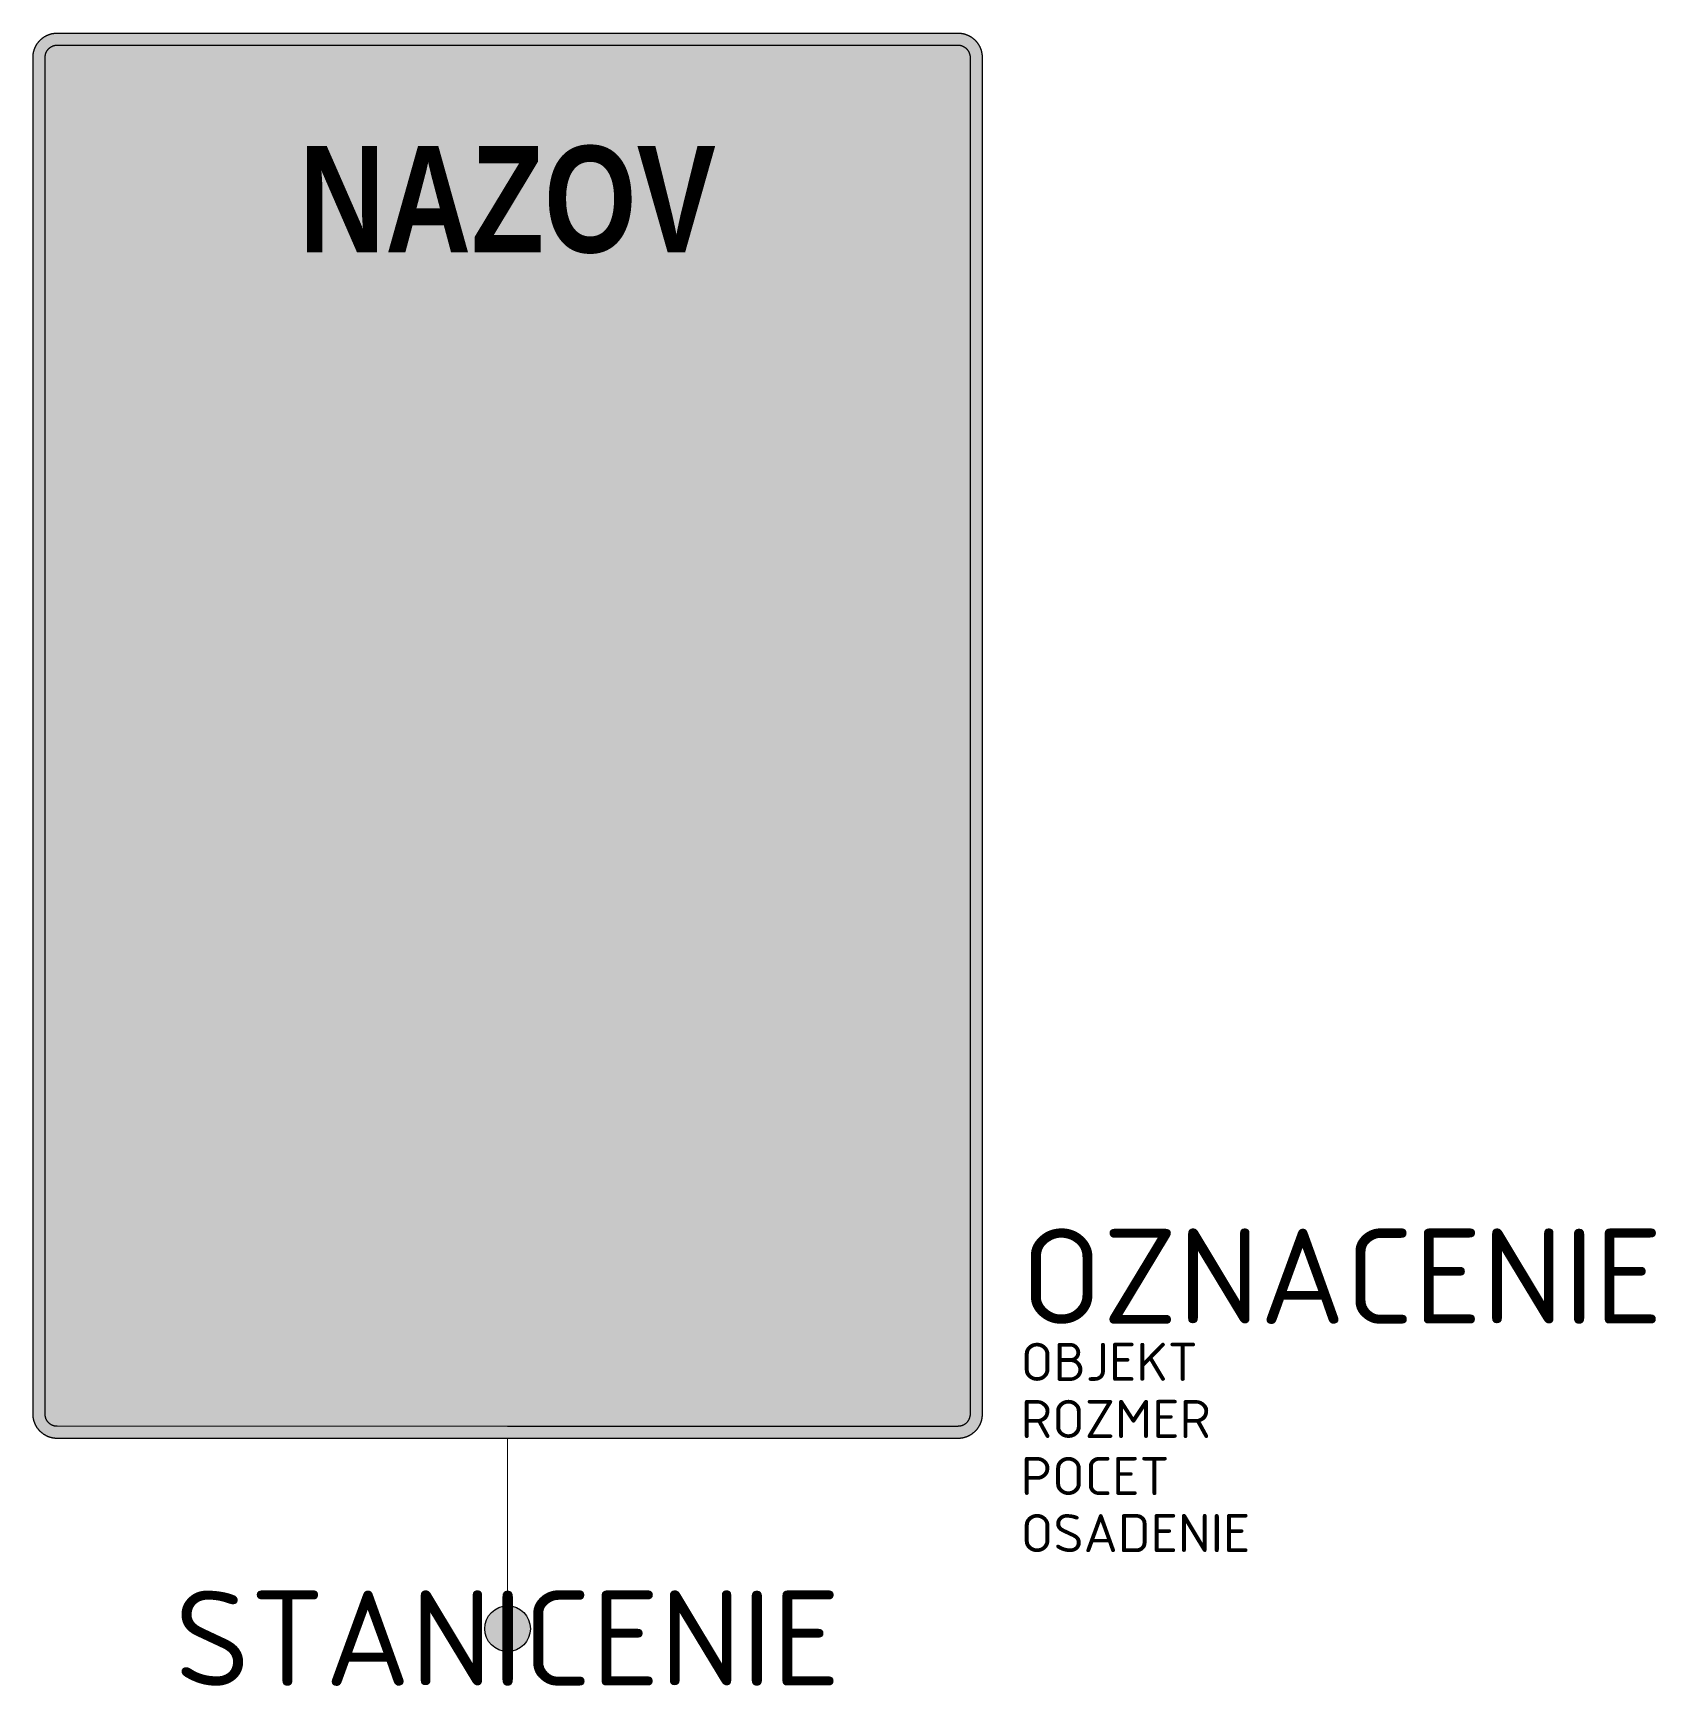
# Model space of a CAD drawing. Header units: metres. Extents: x -12.5 to 30.2, y 8.5 to 51.9.
import ezdxf
from ezdxf.enums import TextEntityAlignment as Align

# ---------------------------------------------------------------- set-up
doc = ezdxf.new("R2010")
doc.units = ezdxf.units.M
doc.layers.get('Defpoints').update_dxf_attribs({"color": 140, "lineweight": 5})
doc.styles.add('DZ', font='arialbd.ttf')
doc.styles.get("Standard").update_dxf_attribs({"font": 'isocpeur.ttf'})

msp = doc.modelspace()

# ---------------------------------------------------------------- hatches: boundary and pattern name
at = {"true_color": 0xf1efea}
h = msp.add_hatch(color=7, dxfattribs=at)
h.paths.add_polyline_path([(12.467, 33.467), (12.467, 39.467), (12.467, 51.306), (12.467, 51.314), (12.466, 51.322), (12.466, 51.33), (12.465, 51.338), (12.465, 51.345), (12.464, 51.353), (12.464, 51.361), (12.463, 51.369), (12.462, 51.377), (12.461, 51.384), (12.46, 51.392), (12.459, 51.4), (12.457, 51.407), (12.456, 51.415), (12.454, 51.423), (12.453, 51.43), (12.451, 51.438), (12.449, 51.446), (12.448, 51.453), (12.446, 51.461), (12.444, 51.468), (12.441, 51.475), (12.439, 51.483), (12.437, 51.49), (12.435, 51.498), (12.432, 51.505), (12.429, 51.512), (12.427, 51.52), (12.424, 51.527), (12.421, 51.534), (12.418, 51.541), (12.415, 51.548), (12.412, 51.556), (12.409, 51.563), (12.406, 51.57), (12.402, 51.577), (12.399, 51.584), (12.395, 51.59), (12.392, 51.597), (12.388, 51.604), (12.384, 51.611), (12.381, 51.618), (12.377, 51.624), (12.373, 51.631), (12.369, 51.637), (12.364, 51.644), (12.36, 51.651), (12.356, 51.657), (12.351, 51.663), (12.347, 51.67), (12.342, 51.676), (12.337, 51.682), (12.333, 51.688), (12.328, 51.695), (12.323, 51.701), (12.318, 51.707), (12.308, 51.719), (12.302, 51.724), (12.297, 51.73), (12.292, 51.736), (12.286, 51.742), (12.281, 51.747), (12.275, 51.753), (12.269, 51.758), (12.264, 51.764), (12.258, 51.769), (12.252, 51.774), (12.246, 51.779), (12.24, 51.784), (12.234, 51.789), (12.228, 51.794), (12.216, 51.804), (12.209, 51.809), (12.203, 51.813), (12.197, 51.818), (12.19, 51.822), (12.184, 51.827), (12.177, 51.831), (12.171, 51.835), (12.164, 51.839), (12.158, 51.843), (12.151, 51.847), (12.144, 51.851), (12.138, 51.855), (12.131, 51.858), (12.124, 51.862), (12.117, 51.866), (12.11, 51.869), (12.103, 51.872), (12.096, 51.876), (12.089, 51.879), (12.082, 51.882), (12.067, 51.888), (12.06, 51.891), (12.053, 51.893), (12.046, 51.896), (12.031, 51.901), (12.024, 51.904), (12.016, 51.906), (12.009, 51.908), (12.001, 51.91), (11.994, 51.912), (11.979, 51.916), (11.971, 51.918), (11.964, 51.919), (11.948, 51.922), (11.941, 51.924), (11.933, 51.925), (11.925, 51.926), (11.918, 51.927), (11.91, 51.928), (11.902, 51.929), (11.894, 51.93), (11.887, 51.931), (11.879, 51.932), (11.871, 51.932), (11.863, 51.933), (11.855, 51.933), (11.847, 51.933), (11.84, 51.933), (11.832, 51.933), (0, 51.933), (-11.832, 51.933), (-11.84, 51.933), (-11.847, 51.933), (-11.855, 51.933), (-11.863, 51.933), (-11.871, 51.932), (-11.879, 51.932), (-11.887, 51.931), (-11.894, 51.93), (-11.902, 51.929), (-11.91, 51.928), (-11.918, 51.927), (-11.925, 51.926), (-11.933, 51.925), (-11.941, 51.924), (-11.948, 51.922), (-11.956, 51.921), (-11.964, 51.919), (-11.971, 51.918), (-11.979, 51.916), (-11.986, 51.914), (-11.994, 51.912), (-12.001, 51.91), (-12.009, 51.908), (-12.016, 51.906), (-12.024, 51.904), (-12.031, 51.901), (-12.046, 51.896), (-12.053, 51.893), (-12.06, 51.891), (-12.067, 51.888), (-12.082, 51.882), (-12.089, 51.879), (-12.096, 51.876), (-12.103, 51.872), (-12.11, 51.869), (-12.117, 51.866), (-12.124, 51.862), (-12.131, 51.858), (-12.137, 51.855), (-12.144, 51.851), (-12.151, 51.847), (-12.158, 51.843), (-12.164, 51.839), (-12.171, 51.835), (-12.177, 51.831), (-12.184, 51.827), (-12.19, 51.822), (-12.197, 51.818), (-12.203, 51.813), (-12.209, 51.809), (-12.216, 51.804), (-12.222, 51.799), (-12.228, 51.794), (-12.234, 51.789), (-12.24, 51.784), (-12.246, 51.779), (-12.252, 51.774), (-12.258, 51.769), (-12.264, 51.764), (-12.269, 51.758), (-12.275, 51.753), (-12.281, 51.747), (-12.286, 51.742), (-12.292, 51.736), (-12.297, 51.73), (-12.302, 51.724), (-12.308, 51.719), (-12.318, 51.707), (-12.323, 51.701), (-12.328, 51.695), (-12.333, 51.688), (-12.337, 51.682), (-12.342, 51.676), (-12.347, 51.67), (-12.351, 51.663), (-12.356, 51.657), (-12.36, 51.651), (-12.364, 51.644), (-12.368, 51.637), (-12.373, 51.631), (-12.377, 51.624), (-12.38, 51.618), (-12.384, 51.611), (-12.388, 51.604), (-12.392, 51.597), (-12.399, 51.584), (-12.402, 51.577), (-12.406, 51.57), (-12.409, 51.563), (-12.415, 51.548), (-12.421, 51.534), (-12.424, 51.527), (-12.427, 51.52), (-12.429, 51.512), (-12.435, 51.498), (-12.437, 51.49), (-12.439, 51.483), (-12.441, 51.475), (-12.446, 51.46), (-12.448, 51.453), (-12.449, 51.446), (-12.451, 51.438), (-12.453, 51.43), (-12.454, 51.423), (-12.456, 51.415), (-12.457, 51.407), (-12.459, 51.4), (-12.46, 51.392), (-12.461, 51.384), (-12.462, 51.377), (-12.463, 51.369), (-12.464, 51.361), (-12.464, 51.353), (-12.465, 51.345), (-12.465, 51.338), (-12.466, 51.33), (-12.466, 51.322), (-12.466, 51.314), (-12.467, 51.306), (-12.467, 51.298), (-12.467, 33.467), (-12.467, 15.635), (-12.467, 15.627), (-12.466, 15.619), (-12.466, 15.611), (-12.466, 15.603), (-12.465, 15.596), (-12.465, 15.588), (-12.464, 15.58), (-12.464, 15.572), (-12.463, 15.564), (-12.462, 15.557), (-12.461, 15.549), (-12.46, 15.541), (-12.459, 15.533), (-12.457, 15.526), (-12.456, 15.518), (-12.454, 15.51), (-12.453, 15.503), (-12.451, 15.495), (-12.449, 15.488), (-12.448, 15.48), (-12.446, 15.473), (-12.441, 15.458), (-12.439, 15.45), (-12.437, 15.443), (-12.435, 15.435), (-12.429, 15.421), (-12.427, 15.414), (-12.424, 15.406), (-12.421, 15.399), (-12.415, 15.385), (-12.409, 15.371), (-12.406, 15.364), (-12.402, 15.357), (-12.399, 15.35), (-12.392, 15.336), (-12.388, 15.329), (-12.384, 15.322), (-12.38, 15.316), (-12.377, 15.309), (-12.373, 15.302), (-12.368, 15.296), (-12.364, 15.289), (-12.36, 15.283), (-12.356, 15.276), (-12.351, 15.27), (-12.347, 15.263), (-12.342, 15.257), (-12.337, 15.251), (-12.333, 15.245), (-12.328, 15.239), (-12.323, 15.232), (-12.318, 15.226), (-12.308, 15.215), (-12.302, 15.209), (-12.297, 15.203), (-12.292, 15.197), (-12.286, 15.192), (-12.281, 15.186), (-12.275, 15.18), (-12.269, 15.175), (-12.264, 15.17), (-12.258, 15.164), (-12.252, 15.159), (-12.24, 15.149), (-12.234, 15.144), (-12.228, 15.139), (-12.222, 15.134), (-12.216, 15.129), (-12.209, 15.125), (-12.203, 15.12), (-12.197, 15.115), (-12.19, 15.111), (-12.184, 15.107), (-12.177, 15.102), (-12.171, 15.098), (-12.164, 15.094), (-12.158, 15.09), (-12.151, 15.086), (-12.144, 15.082), (-12.137, 15.078), (-12.131, 15.075), (-12.124, 15.071), (-12.117, 15.068), (-12.11, 15.064), (-12.103, 15.061), (-12.096, 15.058), (-12.089, 15.054), (-12.082, 15.051), (-12.075, 15.048), (-12.06, 15.042), (-12.053, 15.04), (-12.046, 15.037), (-12.031, 15.032), (-12.024, 15.03), (-12.016, 15.027), (-12.009, 15.025), (-12.001, 15.023), (-11.994, 15.021), (-11.986, 15.019), (-11.979, 15.017), (-11.971, 15.016), (-11.964, 15.014), (-11.956, 15.012), (-11.948, 15.011), (-11.941, 15.009), (-11.933, 15.008), (-11.925, 15.007), (-11.918, 15.006), (-11.91, 15.005), (-11.902, 15.004), (-11.894, 15.003), (-11.887, 15.002), (-11.879, 15.002), (-11.871, 15.001), (-11.863, 15.001), (-11.855, 15), (-11.847, 15), (-11.84, 15), (0, 15), (11.832, 15), (11.84, 15), (11.847, 15), (11.855, 15), (11.863, 15.001), (11.871, 15.001), (11.879, 15.002), (11.887, 15.002), (11.894, 15.003), (11.902, 15.004), (11.91, 15.005), (11.918, 15.006), (11.925, 15.007), (11.933, 15.008), (11.941, 15.009), (11.948, 15.011), (11.956, 15.012), (11.964, 15.014), (11.971, 15.016), (11.979, 15.017), (11.986, 15.019), (11.994, 15.021), (12.001, 15.023), (12.009, 15.025), (12.016, 15.027), (12.024, 15.03), (12.031, 15.032), (12.046, 15.037), (12.053, 15.04), (12.06, 15.043), (12.068, 15.045), (12.075, 15.048), (12.082, 15.051), (12.089, 15.054), (12.096, 15.058), (12.103, 15.061), (12.11, 15.064), (12.117, 15.068), (12.124, 15.071), (12.131, 15.075), (12.138, 15.078), (12.144, 15.082), (12.151, 15.086), (12.158, 15.09), (12.164, 15.094), (12.171, 15.098), (12.177, 15.102), (12.184, 15.107), (12.19, 15.111), (12.197, 15.115), (12.203, 15.12), (12.209, 15.125), (12.216, 15.129), (12.222, 15.134), (12.228, 15.139), (12.234, 15.144), (12.24, 15.149), (12.252, 15.159), (12.258, 15.164), (12.264, 15.17), (12.269, 15.175), (12.275, 15.18), (12.281, 15.186), (12.286, 15.192), (12.292, 15.197), (12.297, 15.203), (12.302, 15.209), (12.308, 15.215), (12.318, 15.226), (12.323, 15.232), (12.328, 15.239), (12.333, 15.245), (12.337, 15.251), (12.342, 15.257), (12.347, 15.263), (12.351, 15.27), (12.356, 15.276), (12.36, 15.283), (12.364, 15.289), (12.369, 15.296), (12.373, 15.302), (12.377, 15.309), (12.381, 15.316), (12.384, 15.322), (12.388, 15.329), (12.392, 15.336), (12.395, 15.343), (12.399, 15.35), (12.402, 15.357), (12.406, 15.364), (12.409, 15.371), (12.412, 15.378), (12.415, 15.385), (12.418, 15.392), (12.424, 15.406), (12.427, 15.414), (12.429, 15.421), (12.432, 15.428), (12.435, 15.435), (12.437, 15.443), (12.439, 15.45), (12.441, 15.458), (12.444, 15.465), (12.446, 15.473), (12.448, 15.48), (12.449, 15.488), (12.451, 15.495), (12.453, 15.503), (12.454, 15.51), (12.456, 15.518), (12.457, 15.526), (12.459, 15.533), (12.46, 15.541), (12.462, 15.557), (12.463, 15.564), (12.464, 15.572), (12.464, 15.58), (12.465, 15.588), (12.465, 15.596), (12.466, 15.603), (12.466, 15.611), (12.467, 15.619), (12.467, 15.627), (12.467, 15.635)])
h.paths.add_polyline_path([(12.149, 15.609), (12.14, 15.555), (12.122, 15.504), (12.096, 15.457), (12.063, 15.415), (12.025, 15.382), (11.982, 15.354), (11.932, 15.332), (11.878, 15.32), (11.84, 15.317), (0, 15.317), (-11.858, 15.318), (-11.911, 15.326), (-11.963, 15.345), (-12.01, 15.371), (-12.052, 15.405), (-12.087, 15.445), (-12.116, 15.49), (-12.136, 15.541), (-12.147, 15.59), (-12.149, 15.624), (-12.149, 33.467), (-12.149, 51.325), (-12.14, 51.378), (-12.122, 51.429), (-12.098, 51.472), (-12.069, 51.51), (-12.033, 51.545), (-11.99, 51.575), (-11.941, 51.598), (-11.888, 51.612), (-11.845, 51.616), (0, 51.616), (11.858, 51.616), (11.908, 51.608), (11.956, 51.592), (12.003, 51.567), (12.046, 51.534), (12.083, 51.495), (12.113, 51.449), (12.134, 51.4), (12.146, 51.351), (12.149, 51.311), (12.149, 39.467), (12.149, 33.467)], flags=16)
at = {"true_color": 0x9b9b9b}
h = msp.add_hatch(color=253, dxfattribs=at)
h.dxf.hatch_style = 1
h.paths.add_polyline_path([(11.832, 15.317), (11.84, 15.318), (11.848, 15.318), (11.856, 15.318), (11.864, 15.319), (11.872, 15.32), (11.88, 15.321), (11.888, 15.322), (11.896, 15.324), (11.903, 15.326), (11.911, 15.327), (11.919, 15.329), (11.926, 15.332), (11.933, 15.334), (11.941, 15.337), (11.948, 15.339), (11.955, 15.342), (11.962, 15.345), (11.969, 15.349), (11.976, 15.352), (11.983, 15.356), (11.99, 15.36), (11.996, 15.363), (12.003, 15.368), (12.009, 15.372), (12.015, 15.376), (12.022, 15.381), (12.028, 15.385), (12.034, 15.39), (12.039, 15.395), (12.045, 15.4), (12.051, 15.405), (12.056, 15.41), (12.062, 15.416), (12.067, 15.421), (12.072, 15.427), (12.077, 15.433), (12.081, 15.439), (12.086, 15.445), (12.091, 15.451), (12.095, 15.457), (12.099, 15.464), (12.103, 15.47), (12.107, 15.477), (12.111, 15.484), (12.114, 15.49), (12.118, 15.497), (12.121, 15.504), (12.124, 15.511), (12.127, 15.519), (12.13, 15.526), (12.133, 15.533), (12.135, 15.541), (12.137, 15.548), (12.139, 15.556), (12.141, 15.563), (12.143, 15.571), (12.144, 15.579), (12.146, 15.587), (12.147, 15.595), (12.148, 15.603), (12.148, 15.611), (12.149, 15.619), (12.149, 15.627), (12.149, 15.635), (12.149, 33.467), (12.149, 39.467), (12.149, 51.298), (12.149, 51.306), (12.149, 51.315), (12.148, 51.323), (12.148, 51.331), (12.147, 51.339), (12.146, 51.347), (12.144, 51.354), (12.143, 51.362), (12.141, 51.37), (12.139, 51.378), (12.137, 51.385), (12.135, 51.393), (12.133, 51.4), (12.13, 51.407), (12.127, 51.415), (12.124, 51.422), (12.121, 51.429), (12.118, 51.436), (12.114, 51.443), (12.111, 51.45), (12.107, 51.456), (12.103, 51.463), (12.099, 51.469), (12.095, 51.476), (12.091, 51.482), (12.086, 51.488), (12.081, 51.494), (12.077, 51.5), (12.072, 51.506), (12.067, 51.512), (12.062, 51.517), (12.056, 51.523), (12.051, 51.528), (12.045, 51.533), (12.039, 51.538), (12.034, 51.543), (12.028, 51.548), (12.022, 51.553), (12.015, 51.557), (12.009, 51.562), (12.003, 51.566), (11.996, 51.57), (11.99, 51.574), (11.983, 51.577), (11.976, 51.581), (11.969, 51.584), (11.962, 51.588), (11.955, 51.591), (11.948, 51.594), (11.941, 51.597), (11.933, 51.599), (11.926, 51.602), (11.919, 51.604), (11.911, 51.606), (11.903, 51.608), (11.896, 51.609), (11.888, 51.611), (11.88, 51.612), (11.872, 51.613), (11.864, 51.614), (11.856, 51.615), (11.848, 51.615), (11.84, 51.616), (11.832, 51.616), (0, 51.616), (-11.832, 51.616), (-11.84, 51.616), (-11.848, 51.615), (-11.856, 51.615), (-11.864, 51.614), (-11.872, 51.613), (-11.88, 51.612), (-11.888, 51.611), (-11.896, 51.609), (-11.903, 51.608), (-11.911, 51.606), (-11.919, 51.604), (-11.926, 51.602), (-11.933, 51.599), (-11.941, 51.597), (-11.948, 51.594), (-11.955, 51.591), (-11.962, 51.588), (-11.969, 51.584), (-11.976, 51.581), (-11.983, 51.577), (-11.99, 51.574), (-11.996, 51.57), (-12.003, 51.566), (-12.009, 51.562), (-12.015, 51.557), (-12.022, 51.553), (-12.028, 51.548), (-12.034, 51.543), (-12.039, 51.538), (-12.045, 51.533), (-12.051, 51.528), (-12.056, 51.523), (-12.062, 51.517), (-12.067, 51.512), (-12.072, 51.506), (-12.077, 51.5), (-12.081, 51.494), (-12.086, 51.488), (-12.091, 51.482), (-12.095, 51.476), (-12.099, 51.469), (-12.103, 51.463), (-12.107, 51.456), (-12.111, 51.45), (-12.114, 51.443), (-12.118, 51.436), (-12.121, 51.429), (-12.124, 51.422), (-12.127, 51.415), (-12.13, 51.407), (-12.132, 51.4), (-12.135, 51.393), (-12.137, 51.385), (-12.139, 51.378), (-12.141, 51.37), (-12.143, 51.362), (-12.144, 51.354), (-12.145, 51.347), (-12.147, 51.339), (-12.148, 51.331), (-12.148, 51.323), (-12.149, 51.315), (-12.149, 51.306), (-12.149, 51.298), (-12.149, 33.467), (-12.149, 15.635), (-12.149, 15.627), (-12.149, 15.619), (-12.148, 15.611), (-12.148, 15.603), (-12.147, 15.595), (-12.145, 15.587), (-12.144, 15.579), (-12.143, 15.571), (-12.141, 15.563), (-12.139, 15.556), (-12.137, 15.548), (-12.135, 15.541), (-12.132, 15.533), (-12.13, 15.526), (-12.127, 15.519), (-12.124, 15.511), (-12.121, 15.504), (-12.118, 15.497), (-12.114, 15.49), (-12.111, 15.484), (-12.107, 15.477), (-12.103, 15.47), (-12.099, 15.464), (-12.095, 15.457), (-12.091, 15.451), (-12.086, 15.445), (-12.081, 15.439), (-12.077, 15.433), (-12.072, 15.427), (-12.067, 15.421), (-12.062, 15.416), (-12.056, 15.41), (-12.051, 15.405), (-12.045, 15.4), (-12.039, 15.395), (-12.034, 15.39), (-12.028, 15.385), (-12.022, 15.381), (-12.015, 15.376), (-12.009, 15.372), (-12.003, 15.368), (-11.996, 15.363), (-11.99, 15.36), (-11.983, 15.356), (-11.976, 15.352), (-11.969, 15.349), (-11.962, 15.345), (-11.955, 15.342), (-11.948, 15.339), (-11.941, 15.337), (-11.933, 15.334), (-11.926, 15.332), (-11.919, 15.329), (-11.911, 15.327), (-11.903, 15.326), (-11.896, 15.324), (-11.888, 15.322), (-11.88, 15.321), (-11.872, 15.32), (-11.864, 15.319), (-11.856, 15.318), (-11.848, 15.318), (-11.84, 15.318), (-11.832, 15.318), (0, 15.317)])
at = {"true_color": 0xf1efea}
for points in [[(10.549, 43.717), (-10.549, 43.717), (-10.549, 35.717), (10.549, 35.717)], [(10.549, 34.517), (-10.549, 34.517), (-10.549, 26.517), (10.549, 26.517)], [(10.549, 25.317), (-10.549, 25.317), (-10.549, 17.317), (10.549, 17.317)]]:
    msp.add_hatch(color=7, dxfattribs=at).paths.add_polyline_path(points)
h = msp.add_hatch(color=0)
h.dxf.hatch_style = 1
h.paths.add_polyline_path([(0.6, 10, 1), (-0.6, 10, 1)])

# ---------------------------------------------------------------- linework, layer by layer
at = {"lineweight": 9}
msp.add_line((0, 15), (0, 12.5), dxfattribs=at)
at = {"color": 0, "lineweight": 9}
msp.add_line((0, 12.5), (0, 10), dxfattribs=at)
at = {"color": 7, "true_color": 0xf1efea}
msp.add_lwpolyline([(-12.467, 33.467), (-12.467, 51.298), (-12.467, 51.306), (-12.466, 51.314), (-12.466, 51.322), (-12.466, 51.33), (-12.465, 51.338), (-12.465, 51.345), (-12.464, 51.353), (-12.464, 51.361), (-12.463, 51.369), (-12.462, 51.377), (-12.461, 51.384), (-12.46, 51.392), (-12.459, 51.4), (-12.457, 51.407), (-12.456, 51.415), (-12.454, 51.423), (-12.453, 51.43), (-12.451, 51.438), (-12.449, 51.446), (-12.448, 51.453), (-12.446, 51.461), (-12.443, 51.468), (-12.441, 51.475), (-12.439, 51.483), (-12.437, 51.49), (-12.435, 51.498), (-12.432, 51.505), (-12.429, 51.512), (-12.427, 51.52), (-12.424, 51.527), (-12.421, 51.534), (-12.418, 51.541), (-12.415, 51.548), (-12.412, 51.556), (-12.409, 51.563), (-12.406, 51.57), (-12.402, 51.577), (-12.399, 51.584), (-12.395, 51.59), (-12.392, 51.597), (-12.388, 51.604), (-12.384, 51.611), (-12.38, 51.618), (-12.377, 51.624), (-12.373, 51.631), (-12.368, 51.637), (-12.364, 51.644), (-12.36, 51.651), (-12.356, 51.657), (-12.351, 51.663), (-12.347, 51.67), (-12.342, 51.676), (-12.337, 51.682), (-12.333, 51.688), (-12.328, 51.695), (-12.323, 51.701), (-12.318, 51.707), (-12.313, 51.713), (-12.308, 51.719), (-12.302, 51.724), (-12.297, 51.73), (-12.292, 51.736), (-12.286, 51.742), (-12.281, 51.747), (-12.275, 51.753), (-12.269, 51.758), (-12.264, 51.764), (-12.258, 51.769), (-12.252, 51.774), (-12.246, 51.779), (-12.24, 51.784), (-12.234, 51.789), (-12.228, 51.794), (-12.222, 51.799), (-12.216, 51.804), (-12.209, 51.809), (-12.203, 51.813), (-12.197, 51.818), (-12.19, 51.822), (-12.184, 51.827), (-12.177, 51.831), (-12.171, 51.835), (-12.164, 51.839), (-12.158, 51.843), (-12.151, 51.847), (-12.144, 51.851), (-12.137, 51.855), (-12.131, 51.858), (-12.124, 51.862), (-12.117, 51.866), (-12.11, 51.869), (-12.103, 51.872), (-12.096, 51.876), (-12.089, 51.879), (-12.082, 51.882), (-12.075, 51.885), (-12.067, 51.888), (-12.06, 51.891), (-12.053, 51.893), (-12.046, 51.896), (-12.038, 51.899), (-12.031, 51.901), (-12.024, 51.904), (-12.016, 51.906), (-12.009, 51.908), (-12.001, 51.91), (-11.994, 51.912), (-11.986, 51.914), (-11.979, 51.916), (-11.971, 51.918), (-11.964, 51.919), (-11.956, 51.921), (-11.948, 51.922), (-11.941, 51.924), (-11.933, 51.925), (-11.925, 51.926), (-11.918, 51.927), (-11.91, 51.928), (-11.902, 51.929), (-11.894, 51.93), (-11.887, 51.931), (-11.879, 51.932), (-11.871, 51.932), (-11.863, 51.933), (-11.855, 51.933), (-11.847, 51.933), (-11.84, 51.933), (-11.832, 51.933), (0, 51.933), (11.832, 51.933), (11.84, 51.933), (11.847, 51.933), (11.855, 51.933), (11.863, 51.933), (11.871, 51.932), (11.879, 51.932), (11.887, 51.931), (11.894, 51.93), (11.902, 51.929), (11.91, 51.928), (11.918, 51.927), (11.925, 51.926), (11.933, 51.925), (11.941, 51.924), (11.948, 51.922), (11.956, 51.921), (11.964, 51.919), (11.971, 51.918), (11.979, 51.916), (11.986, 51.914), (11.994, 51.912), (12.001, 51.91), (12.009, 51.908), (12.016, 51.906), (12.024, 51.904), (12.031, 51.901), (12.038, 51.899), (12.046, 51.896), (12.053, 51.893), (12.06, 51.891), (12.068, 51.888), (12.075, 51.885), (12.082, 51.882), (12.089, 51.879), (12.096, 51.876), (12.103, 51.872), (12.11, 51.869), (12.117, 51.866), (12.124, 51.862), (12.131, 51.858), (12.138, 51.855), (12.144, 51.851), (12.151, 51.847), (12.158, 51.843), (12.164, 51.839), (12.171, 51.835), (12.177, 51.831), (12.184, 51.827), (12.19, 51.822), (12.197, 51.818), (12.203, 51.813), (12.209, 51.809), (12.216, 51.804), (12.222, 51.799), (12.228, 51.794), (12.234, 51.789), (12.24, 51.784), (12.246, 51.779), (12.252, 51.774), (12.258, 51.769), (12.264, 51.764), (12.269, 51.758), (12.275, 51.753), (12.281, 51.747), (12.286, 51.742), (12.292, 51.736), (12.297, 51.73), (12.302, 51.724), (12.308, 51.719), (12.313, 51.713), (12.318, 51.707), (12.323, 51.701), (12.328, 51.695), (12.333, 51.688), (12.337, 51.682), (12.342, 51.676), (12.347, 51.67), (12.351, 51.663), (12.356, 51.657), (12.36, 51.651), (12.364, 51.644), (12.369, 51.637), (12.373, 51.631), (12.377, 51.624), (12.381, 51.618), (12.384, 51.611), (12.388, 51.604), (12.392, 51.597), (12.395, 51.59), (12.399, 51.584), (12.402, 51.577), (12.406, 51.57), (12.409, 51.563), (12.412, 51.556), (12.415, 51.548), (12.418, 51.541), (12.421, 51.534), (12.424, 51.527), (12.427, 51.52), (12.429, 51.512), (12.432, 51.505), (12.435, 51.498), (12.437, 51.49), (12.439, 51.483), (12.441, 51.475), (12.444, 51.468), (12.446, 51.461), (12.448, 51.453), (12.449, 51.446), (12.451, 51.438), (12.453, 51.43), (12.454, 51.423), (12.456, 51.415), (12.457, 51.407), (12.459, 51.4), (12.46, 51.392), (12.461, 51.384), (12.462, 51.377), (12.463, 51.369), (12.464, 51.361), (12.464, 51.353), (12.465, 51.345), (12.465, 51.338), (12.466, 51.33), (12.466, 51.322), (12.467, 51.314), (12.467, 51.306), (12.467, 51.298), (12.467, 39.467), (12.467, 33.467), (12.467, 15.635), (12.467, 15.627), (12.467, 15.619), (12.466, 15.611), (12.466, 15.603), (12.465, 15.596), (12.465, 15.588), (12.464, 15.58), (12.464, 15.572), (12.463, 15.564), (12.462, 15.557), (12.461, 15.549), (12.46, 15.541), (12.459, 15.533), (12.457, 15.526), (12.456, 15.518), (12.454, 15.51), (12.453, 15.503), (12.451, 15.495), (12.449, 15.488), (12.448, 15.48), (12.446, 15.473), (12.444, 15.465), (12.441, 15.458), (12.439, 15.45), (12.437, 15.443), (12.435, 15.435), (12.432, 15.428), (12.429, 15.421), (12.427, 15.414), (12.424, 15.406), (12.421, 15.399), (12.418, 15.392), (12.415, 15.385), (12.412, 15.378), (12.409, 15.371), (12.406, 15.364), (12.402, 15.357), (12.399, 15.35), (12.395, 15.343), (12.392, 15.336), (12.388, 15.329), (12.384, 15.322), (12.381, 15.316), (12.377, 15.309), (12.373, 15.302), (12.369, 15.296), (12.364, 15.289), (12.36, 15.283), (12.356, 15.276), (12.351, 15.27), (12.347, 15.263), (12.342, 15.257), (12.337, 15.251), (12.333, 15.245), (12.328, 15.239), (12.323, 15.232), (12.318, 15.226), (12.313, 15.221), (12.308, 15.215), (12.302, 15.209), (12.297, 15.203), (12.292, 15.197), (12.286, 15.192), (12.281, 15.186), (12.275, 15.18), (12.269, 15.175), (12.264, 15.17), (12.258, 15.164), (12.252, 15.159), (12.246, 15.154), (12.24, 15.149), (12.234, 15.144), (12.228, 15.139), (12.222, 15.134), (12.216, 15.129), (12.209, 15.125), (12.203, 15.12), (12.197, 15.115), (12.19, 15.111), (12.184, 15.107), (12.177, 15.102), (12.171, 15.098), (12.164, 15.094), (12.158, 15.09), (12.151, 15.086), (12.144, 15.082), (12.138, 15.078), (12.131, 15.075), (12.124, 15.071), (12.117, 15.068), (12.11, 15.064), (12.103, 15.061), (12.096, 15.058), (12.089, 15.054), (12.082, 15.051), (12.075, 15.048), (12.068, 15.045), (12.06, 15.043), (12.053, 15.04), (12.046, 15.037), (12.038, 15.035), (12.031, 15.032), (12.024, 15.03), (12.016, 15.027), (12.009, 15.025), (12.001, 15.023), (11.994, 15.021), (11.986, 15.019), (11.979, 15.017), (11.971, 15.016), (11.964, 15.014), (11.956, 15.012), (11.948, 15.011), (11.941, 15.009), (11.933, 15.008), (11.925, 15.007), (11.918, 15.006), (11.91, 15.005), (11.902, 15.004), (11.894, 15.003), (11.887, 15.002), (11.879, 15.002), (11.871, 15.001), (11.863, 15.001), (11.855, 15), (11.847, 15), (11.84, 15), (11.832, 15), (0, 15), (-11.832, 15), (-11.84, 15), (-11.847, 15), (-11.855, 15), (-11.863, 15.001), (-11.871, 15.001), (-11.879, 15.002), (-11.887, 15.002), (-11.894, 15.003), (-11.902, 15.004), (-11.91, 15.005), (-11.918, 15.006), (-11.925, 15.007), (-11.933, 15.008), (-11.941, 15.009), (-11.948, 15.011), (-11.956, 15.012), (-11.964, 15.014), (-11.971, 15.016), (-11.979, 15.017), (-11.986, 15.019), (-11.994, 15.021), (-12.001, 15.023), (-12.009, 15.025), (-12.016, 15.027), (-12.024, 15.03), (-12.031, 15.032), (-12.038, 15.035), (-12.046, 15.037), (-12.053, 15.04), (-12.06, 15.043), (-12.067, 15.045), (-12.075, 15.048), (-12.082, 15.051), (-12.089, 15.054), (-12.096, 15.058), (-12.103, 15.061), (-12.11, 15.064), (-12.117, 15.068), (-12.124, 15.071), (-12.131, 15.075), (-12.137, 15.078), (-12.144, 15.082), (-12.151, 15.086), (-12.158, 15.09), (-12.164, 15.094), (-12.171, 15.098), (-12.177, 15.102), (-12.184, 15.107), (-12.19, 15.111), (-12.197, 15.115), (-12.203, 15.12), (-12.209, 15.125), (-12.216, 15.129), (-12.222, 15.134), (-12.228, 15.139), (-12.234, 15.144), (-12.24, 15.149), (-12.246, 15.154), (-12.252, 15.159), (-12.258, 15.164), (-12.264, 15.17), (-12.269, 15.175), (-12.275, 15.18), (-12.281, 15.186), (-12.286, 15.192), (-12.292, 15.197), (-12.297, 15.203), (-12.302, 15.209), (-12.308, 15.215), (-12.313, 15.221), (-12.318, 15.226), (-12.323, 15.232), (-12.328, 15.239), (-12.333, 15.245), (-12.337, 15.251), (-12.342, 15.257), (-12.347, 15.263), (-12.351, 15.27), (-12.356, 15.276), (-12.36, 15.283), (-12.364, 15.289), (-12.368, 15.296), (-12.373, 15.302), (-12.377, 15.309), (-12.38, 15.316), (-12.384, 15.322), (-12.388, 15.329), (-12.392, 15.336), (-12.395, 15.343), (-12.399, 15.35), (-12.402, 15.357), (-12.406, 15.364), (-12.409, 15.371), (-12.412, 15.378), (-12.415, 15.385), (-12.418, 15.392), (-12.421, 15.399), (-12.424, 15.406), (-12.427, 15.414), (-12.429, 15.421), (-12.432, 15.428), (-12.435, 15.435), (-12.437, 15.443), (-12.439, 15.45), (-12.441, 15.458), (-12.443, 15.465), (-12.446, 15.473), (-12.448, 15.48), (-12.449, 15.488), (-12.451, 15.495), (-12.453, 15.503), (-12.454, 15.51), (-12.456, 15.518), (-12.457, 15.526), (-12.459, 15.533), (-12.46, 15.541), (-12.461, 15.549), (-12.462, 15.557), (-12.463, 15.564), (-12.464, 15.572), (-12.464, 15.58), (-12.465, 15.588), (-12.465, 15.596), (-12.466, 15.603), (-12.466, 15.611), (-12.466, 15.619), (-12.467, 15.627), (-12.467, 15.635)], close=True, dxfattribs=at)
at = {"color": 253, "true_color": 0x9b9b9b}
msp.add_lwpolyline([(0, 15.317), (-11.832, 15.318), (-11.84, 15.318), (-11.848, 15.318), (-11.856, 15.318), (-11.864, 15.319), (-11.872, 15.32), (-11.88, 15.321), (-11.888, 15.322), (-11.896, 15.324), (-11.903, 15.326), (-11.911, 15.327), (-11.919, 15.329), (-11.926, 15.332), (-11.933, 15.334), (-11.941, 15.337), (-11.948, 15.339), (-11.955, 15.342), (-11.962, 15.345), (-11.969, 15.349), (-11.976, 15.352), (-11.983, 15.356), (-11.99, 15.36), (-11.996, 15.363), (-12.003, 15.368), (-12.009, 15.372), (-12.015, 15.376), (-12.022, 15.381), (-12.028, 15.385), (-12.034, 15.39), (-12.039, 15.395), (-12.045, 15.4), (-12.051, 15.405), (-12.056, 15.41), (-12.062, 15.416), (-12.067, 15.421), (-12.072, 15.427), (-12.077, 15.433), (-12.081, 15.439), (-12.086, 15.445), (-12.091, 15.451), (-12.095, 15.457), (-12.099, 15.464), (-12.103, 15.47), (-12.107, 15.477), (-12.111, 15.484), (-12.114, 15.49), (-12.118, 15.497), (-12.121, 15.504), (-12.124, 15.511), (-12.127, 15.519), (-12.13, 15.526), (-12.132, 15.533), (-12.135, 15.541), (-12.137, 15.548), (-12.139, 15.556), (-12.141, 15.563), (-12.143, 15.571), (-12.144, 15.579), (-12.145, 15.587), (-12.147, 15.595), (-12.148, 15.603), (-12.148, 15.611), (-12.149, 15.619), (-12.149, 15.627), (-12.149, 15.635), (-12.149, 33.467), (-12.149, 51.298), (-12.149, 51.306), (-12.149, 51.315), (-12.148, 51.323), (-12.148, 51.331), (-12.147, 51.339), (-12.145, 51.347), (-12.144, 51.354), (-12.143, 51.362), (-12.141, 51.37), (-12.139, 51.378), (-12.137, 51.385), (-12.135, 51.393), (-12.132, 51.4), (-12.13, 51.407), (-12.127, 51.415), (-12.124, 51.422), (-12.121, 51.429), (-12.118, 51.436), (-12.114, 51.443), (-12.111, 51.45), (-12.107, 51.456), (-12.103, 51.463), (-12.099, 51.469), (-12.095, 51.476), (-12.091, 51.482), (-12.086, 51.488), (-12.081, 51.494), (-12.077, 51.5), (-12.072, 51.506), (-12.067, 51.512), (-12.062, 51.517), (-12.056, 51.523), (-12.051, 51.528), (-12.045, 51.533), (-12.039, 51.538), (-12.034, 51.543), (-12.028, 51.548), (-12.022, 51.553), (-12.015, 51.557), (-12.009, 51.562), (-12.003, 51.566), (-11.996, 51.57), (-11.99, 51.574), (-11.983, 51.577), (-11.976, 51.581), (-11.969, 51.584), (-11.962, 51.588), (-11.955, 51.591), (-11.948, 51.594), (-11.941, 51.597), (-11.933, 51.599), (-11.926, 51.602), (-11.919, 51.604), (-11.911, 51.606), (-11.903, 51.608), (-11.896, 51.609), (-11.888, 51.611), (-11.88, 51.612), (-11.872, 51.613), (-11.864, 51.614), (-11.856, 51.615), (-11.848, 51.615), (-11.84, 51.616), (-11.832, 51.616), (0, 51.616), (11.832, 51.616), (11.84, 51.616), (11.848, 51.615), (11.856, 51.615), (11.864, 51.614), (11.872, 51.613), (11.88, 51.612), (11.888, 51.611), (11.896, 51.609), (11.903, 51.608), (11.911, 51.606), (11.919, 51.604), (11.926, 51.602), (11.933, 51.599), (11.941, 51.597), (11.948, 51.594), (11.955, 51.591), (11.962, 51.588), (11.969, 51.584), (11.976, 51.581), (11.983, 51.577), (11.99, 51.574), (11.996, 51.57), (12.003, 51.566), (12.009, 51.562), (12.015, 51.557), (12.022, 51.553), (12.028, 51.548), (12.034, 51.543), (12.039, 51.538), (12.045, 51.533), (12.051, 51.528), (12.056, 51.523), (12.062, 51.517), (12.067, 51.512), (12.072, 51.506), (12.077, 51.5), (12.081, 51.494), (12.086, 51.488), (12.091, 51.482), (12.095, 51.476), (12.099, 51.469), (12.103, 51.463), (12.107, 51.456), (12.111, 51.45), (12.114, 51.443), (12.118, 51.436), (12.121, 51.429), (12.124, 51.422), (12.127, 51.415), (12.13, 51.407), (12.133, 51.4), (12.135, 51.393), (12.137, 51.385), (12.139, 51.378), (12.141, 51.37), (12.143, 51.362), (12.144, 51.354), (12.146, 51.347), (12.147, 51.339), (12.148, 51.331), (12.148, 51.323), (12.149, 51.315), (12.149, 51.306), (12.149, 51.298), (12.149, 39.467), (12.149, 33.467), (12.149, 15.635), (12.149, 15.627), (12.149, 15.619), (12.148, 15.611), (12.148, 15.603), (12.147, 15.595), (12.146, 15.587), (12.144, 15.579), (12.143, 15.571), (12.141, 15.563), (12.139, 15.556), (12.137, 15.548), (12.135, 15.541), (12.133, 15.533), (12.13, 15.526), (12.127, 15.519), (12.124, 15.511), (12.121, 15.504), (12.118, 15.497), (12.114, 15.49), (12.111, 15.484), (12.107, 15.477), (12.103, 15.47), (12.099, 15.464), (12.095, 15.457), (12.091, 15.451), (12.086, 15.445), (12.081, 15.439), (12.077, 15.433), (12.072, 15.427), (12.067, 15.421), (12.062, 15.416), (12.056, 15.41), (12.051, 15.405), (12.045, 15.4), (12.039, 15.395), (12.034, 15.39), (12.028, 15.385), (12.022, 15.381), (12.015, 15.376), (12.009, 15.372), (12.003, 15.368), (11.996, 15.363), (11.99, 15.36), (11.983, 15.356), (11.976, 15.352), (11.969, 15.349), (11.962, 15.345), (11.955, 15.342), (11.948, 15.339), (11.941, 15.337), (11.933, 15.334), (11.926, 15.332), (11.919, 15.329), (11.911, 15.327), (11.903, 15.326), (11.896, 15.324), (11.888, 15.322), (11.88, 15.321), (11.872, 15.32), (11.864, 15.319), (11.856, 15.318), (11.848, 15.318), (11.84, 15.318), (11.832, 15.317)], close=True, dxfattribs=at)
at = {"color": 0}
msp.add_circle((0, 10), 0.6, dxfattribs=at)
at = {"color": 252}
msp.add_circle((0, 10), 0.6, dxfattribs=at)

# ---------------------------------------------------------------- texts
at = {"color": 7, "true_color": 0xf1efea, "style": 'DZ', "width": 0.8}
msp.add_attdef('NAZOV', text='Vernár', height=2.8, dxfattribs=at).set_placement((0, 47.567), align=Align.MIDDLE_CENTER)
msp.add_attdef('OZNACENIE', (13.48, 18.012), '343-LOOKSMER', height=2.5)
msp.add_attdef('STANICENIE', text='', height=2.5).set_placement((0, 11), align=Align.TOP_CENTER)
at = {"layer": 'Defpoints'}
for tag, p, s in [('OBJEKT', (13.48, 16.512), 'Jestvujúci'), ('ROZMER', (13.48, 15.012), '3600x2400/4500x3000'), ('POCET', (13.48, 13.512), ''), ('OSADENIE', (13.48, 12.012), '')]:
    msp.add_attdef(tag, p, s, height=1, dxfattribs=at)

doc.saveas('drawing.dxf')
